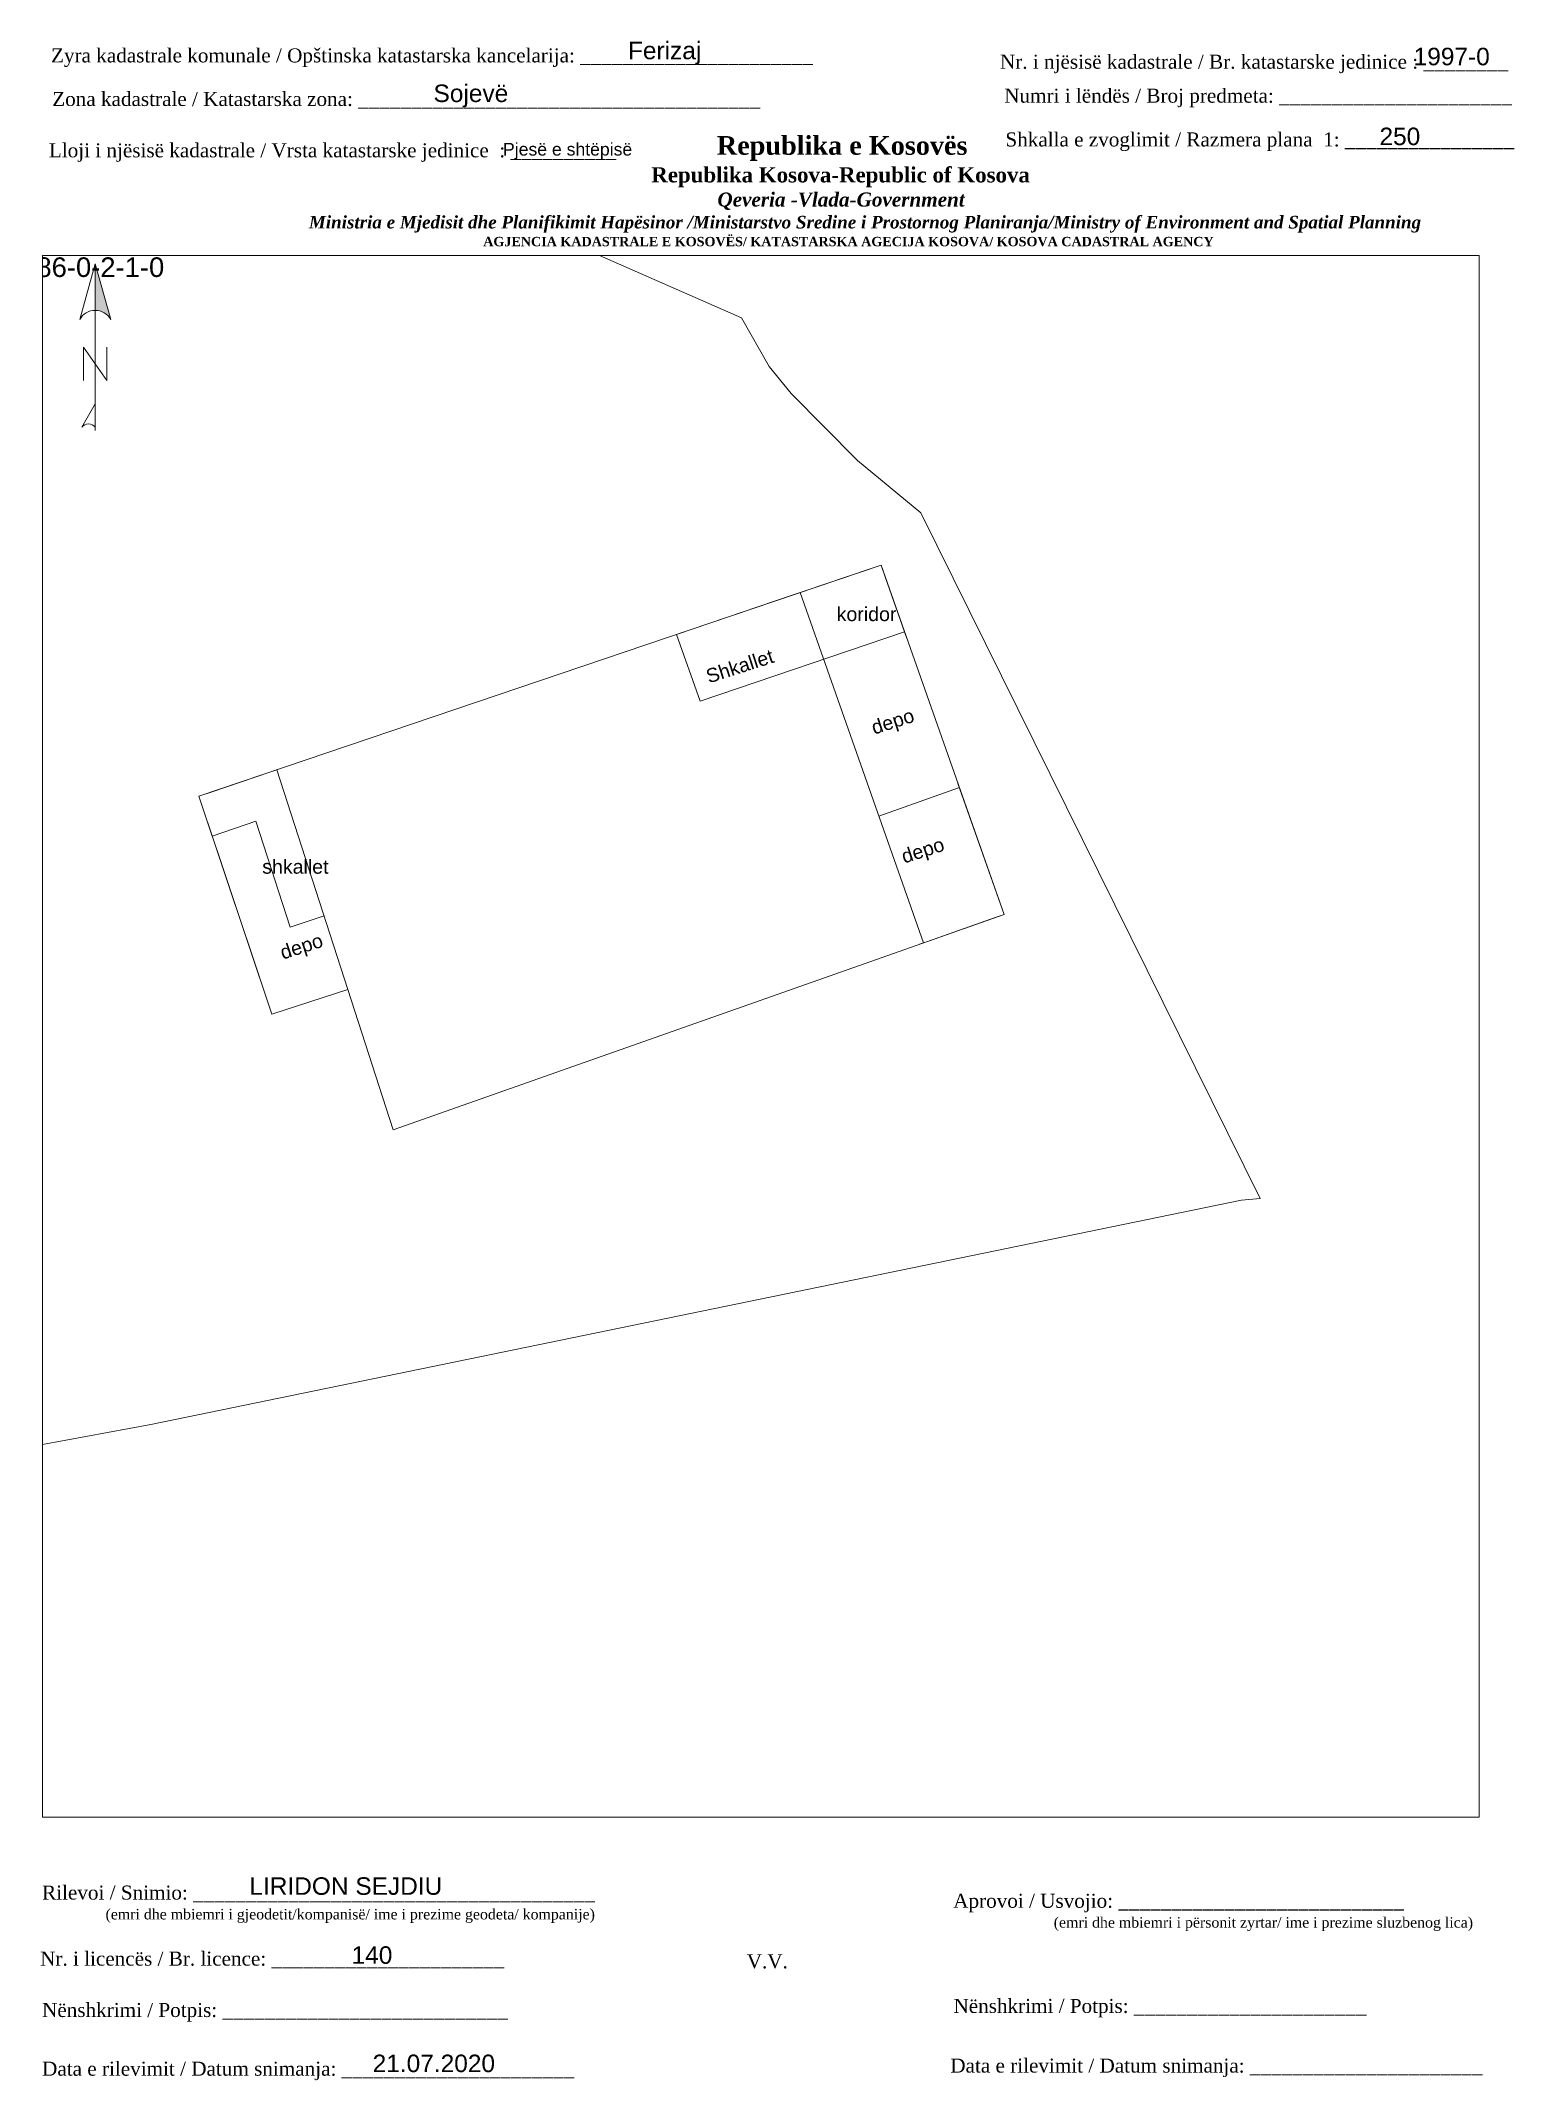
# Paper-space layout 'Perdhesa-NJ' of a CAD drawing. Header units: metres, sheet in millimetres. Extents: x 0 to 211, y 0 to 291.
# The model-space entities are those that its viewports show. They can reach past a viewport. Long polylines and large blocks are cut down to what shows.
import ezdxf

# ---------------------------------------------------------------- set-up
doc = ezdxf.new("R2010")
doc.units = ezdxf.units.M
doc.layers.get('0').update_dxf_attribs({"lineweight": 0})
for name, color, linetype, lineweight in [('bodrumi', 1, 'Continuous', 0), ('kati 0', 7, 'Continuous', 0), ('Korniza e jashtme', 7, 'Continuous', 0), ('Korniza e jashtme txt', 7, 'Continuous', 0), ('Parcela baze', 7, 'Continuous', 0)]:
    doc.layers.add(name, color=color, linetype=linetype, lineweight=lineweight)
doc.layers.add('Etazha', color=7, linetype='Continuous')
doc.styles.get("Standard").update_dxf_attribs({"font": 'arial.ttf'})

# ---------------------------------------------------------------- blocks, each defined once
blk = doc.blocks.new('*U62')
at = {"linetype": 'ByBlock', "lineweight": -2}
blk.add_hatch(color=0, dxfattribs=at).paths.add_polyline_path([(0, 562), (0, 301, -0.269143), (87, 250)])
at = {"color": 0, "linetype": 'ByBlock', "lineweight": -2}
for points in [[(87, 250, 0.580323), (-87, 250), (0, 562), (87, 250), (0, 562), (0, 300)], [(0, -356, 0.5), (-75, -356), (0, -225)]]:
    blk.add_lwpolyline(points, format="xyb", dxfattribs=at)
for points in [[(0, -375), (0, 562)], [(-66, -94), (-66, 94), (66, -94), (66, 94)]]:
    blk.add_lwpolyline(points, dxfattribs=at)

msp = doc.modelspace()

# ---------------------------------------------------------------- linework, layer by layer
at = {"layer": 'bodrumi', "elevation": 611.867, "flags": 128}
msp.add_lwpolyline([(7517924.161, 4692685.901), (7517948.52, 4692694.153), (7517952.912, 4692681.683), (7517931.102, 4692674.002), (7517929.483, 4692679.002), (7517926.768, 4692678.123)], close=True, dxfattribs=at)
for points in [[(7517945.631, 4692693.174), (7517950.035, 4692680.67)], [(7517941.218, 4692691.679), (7517942.058, 4692689.293)], [(7517949.36, 4692691.767), (7517942.058, 4692689.293)], [(7517929.483, 4692679.002), (7517926.943, 4692686.843)], [(7517951.317, 4692686.21), (7517948.441, 4692685.197)], [(7517924.638, 4692684.479), (7517926.2, 4692685.008)], [(7517927.425, 4692681.227), (7517926.2, 4692685.008)], [(7517927.425, 4692681.227), (7517928.63, 4692681.635)]]:
    msp.add_lwpolyline(points, dxfattribs=at)
at = {"layer": 'kati 0', "elevation": 611.867, "flags": 128}
for points in [[(7517948.52, 4692694.153), (7517948.094, 4692694.009), (7517945.773, 4692693.223), (7517945.347, 4692693.078), (7517941.218, 4692691.679), (7517940.791, 4692691.535)], [(7517948.52, 4692694.153), (7517948.236, 4692694.057), (7517945.773, 4692693.223), (7517945.489, 4692693.126)], [(7517948.52, 4692694.153), (7517948.669, 4692693.729), (7517949.36, 4692691.767), (7517949.443, 4692691.531)], [(7517924.161, 4692685.901), (7517924.597, 4692686.049), (7517926.699, 4692686.761), (7517926.983, 4692686.857)], [(7517952.912, 4692681.683), (7517951.267, 4692686.352)], [(7517924.161, 4692685.901), (7517924.304, 4692685.474), (7517924.965, 4692683.502), (7517925.108, 4692683.075), (7517926.611, 4692678.591), (7517926.754, 4692678.164)], [(7517924.161, 4692685.901), (7517924.638, 4692684.479)], [(7517952.912, 4692681.683), (7517952.629, 4692681.583), (7517950.177, 4692680.72), (7517949.894, 4692680.62)]]:
    msp.add_lwpolyline(points, dxfattribs=at)
at = {"layer": 'Parcela baze'}
msp.add_lwpolyline([(7517944.528, 4692701.235), (7517945.313, 4692700.273), (7517947.683, 4692697.883), (7517949.943, 4692696.013), (7517962.053, 4692671.542), (7517961.392, 4692671.484), (7517922.442, 4692663.486), (7517877.938, 4692655.235), (7517871.355, 4692684.435), (7517857.732, 4692682.503), (7517842.98, 4692728.85), (7517874.269, 4692745.089), (7517874.914, 4692730.555), (7517878.532, 4692721.977), (7517878.554, 4692721.925), (7517892.943, 4692714.245), (7517914.842, 4692715.249), (7517935.223, 4692706.635), (7517943.543, 4692702.973), (7517944.528, 4692701.235)], dxfattribs=at)

# ---------------------------------------------------------------- texts
at = {"layer": 'Etazha', "insert": (7517909.01, 4692705.136), "char_height": 0.7, "width": 11.29615, "attachment_point": 1}
msp.add_mtext('O-72217082-01997-386-0-2-1-0\\P333.84 m{\\H1.0833x;²}', dxfattribs=at)
at = {"layer": 'Etazha', "char_height": 0.5, "attachment_point": 1}
for s, insert in [('koridor', (7517946.935, 4692692.654)), ('shkallet', (7517926.423, 4692683.638))]:
    msp.add_mtext_dynamic_manual_height_columns(s, width=0.83459, gutter_width=1, heights=[0], dxfattribs=dict(at, insert=insert))
at = {"layer": 'Etazha', "char_height": 0.5, "attachment_point": 1, "rotation": 17.85674}
for s, insert in [('Shkallet', (7517942.217, 4692690.402)), ('depo', (7517948.121, 4692688.575)), ('depo', (7517949.194, 4692683.975)), ('depo', (7517927.008, 4692680.546))]:
    msp.add_mtext_dynamic_manual_height_columns(s, width=0.83459, gutter_width=1, heights=[0], dxfattribs=dict(at, insert=insert))

psp = doc.layouts.new('Perdhesa-NJ')

# ---------------------------------------------------------------- block references
at = {"xscale": 0.0254, "yscale": 0.0254, "zscale": 0.0254}
psp.add_blockref('*U62', (7.95, 245.33), dxfattribs=at)

# ---------------------------------------------------------------- texts
at = {"layer": 'Korniza e jashtme txt'}
for s, insert, char_height, width, attachment_point in [('Ferizaj', (84.04, 291.31), 2.5, 19.3474, 1), ('{\\fTimes New Roman|b0|i0|c0|p18; Zyra kadastrale komunale / Opštinska katastarska kancelarija: ______________________}', (0.89, 290.36), 2, 114.6874, 1), ('{\\fTimes New Roman|b0|i0|c0|p18;Nr. i njësisë kadastrale / Br. katastarske jedinice : ________}', (137.18, 289.46), 2, 98.5379, 1), ('1997-0', (196.26, 290.45), 2.5, 23.5616, 1), ('Sojevë', (56.27, 285.2), 2.5, 40.037, 1), ('{\\fTimes New Roman|b0|i0|c0|p18; Zona kadastrale / Katastarska zona: ______________________________________}', (1.06, 284.14), 2, 101.8807, 1), ('{\\fTimes New Roman|b0|i0|c0|p18; Numri i lëndës / Broj predmeta: ______________________}', (137.03, 284.61), 2, 83.344, 1), ('{\\fTimes New Roman|b0|i0|c0|p18; Lloji i njësisë kadastrale / Vrsta katastarske jedinice  : __________ }', (0.58, 276.81), 2, 108.0893, 1), ('\\pi77.297;{\\fBook Antiqua|b1|i0|c0|p18;\\H1.333x;Republika e Kosovës\\fTimes New Roman|b1|i0|c0|p18;\\P\\pi67.927;\\fBook Antiqua|b1|i0|c0|p18;\\H0.8125x;Republika Kosova-Republic of Kosova\\fTimes New Roman|b1|i0|c0|p18;\\P\\pi77.378;\\fBook Antiqua|b1|i1|c0|p18;\\H0.9233x;Qeveria -Vlada-Government \\P\\pi13.032,l6,t23.033;\\fTimes New Roman|b1|i1|c0|p18;\\H0.9x;Ministria e Mjedisit dhe Planifikimit Hapësinor /Ministarstvo Sredine i Prostornog Planiranja/Ministry of Environment and Spatial Planning\\P\\pi43.931,l0,tz;\\fBook Antiqua|b1|i0|c0|p18;\\H0.7406x;AGJENCIA KADASTRALE E KOSOVËS/ KATASTARSKA AGECIJA KOSOVA/ KOSOVA CADASTRAL AGENCY}', (19.44, 277.84), 2, 191.8237, 1), ('Pjesë e shtëpisë', (66.2, 276.86), 1.8, 22.3764, 1), ('{\\fTimes New Roman|b0|i0|c0|p18; Shkalla e zvoglimit / Razmera plana  1: ________________}', (137.2, 278.36), 2, 98.5379, 1), ('250', (191.38, 279.05), 2.5, 19.3474, 1), ('LIRIDON SEJDIU', (29.97, 29.26), 2.5, 35.1364, 1), ('{\\fTimes New Roman|b0|i0|c0|p18; Rilevoi / Snimio: ______________________________________\\P             \\H0.75x;(emri dhe mbiemri i gjeodetit/kompanisë/ ime i prezime geodeta/ kompanije)}', (-0.39, 28.08), 2, 87.3883, 1), ('{\\fTimes New Roman|b0|i0|c0|p18; Aprovoi / Usvojio: ___________________________\\P                    \\H0.75x;(emri dhe mbiemri i përsonit zyrtar/ ime i prezime sluzbenog lica)}', (129.75, 26.91), 2, 83.344, 1), ('{\\fTimes New Roman|b0|i0|c0|p18; Nr. i licencës / Br. licence: ______________________\\P                                }', (-0.67, 18.65), 2, 83.344, 1), ('140', (44.57, 19.41), 2.5, 5.2174, 1), ('{\\fTimes New Roman|b0|i0|c0|p18;V.V.                                 }', (101.01, 18.27), 2, 9.4297, 1), ('{\\fTimes New Roman|b0|i0|c0|p18; Nënshkrimi / Potpis: ______________________\\P                                 }', (189.53, 11.9), 2, 83.344, 3), ('{\\fTimes New Roman|b0|i0|c0|p18; Nënshkrimi / Potpis: ___________________________\\P                                 }', (-0.39, 11.32), 2, 83.344, 1), ('{\\fTimes New Roman|b0|i0|c0|p18; Data e rilevimit / Datum snimanja: ______________________\\P                                 }', (-0.39, 2.94), 2, 83.344, 1), ('21.07.2020', (47.58, 3.95), 2.5, 19.3474, 1), ('{\\fTimes New Roman|b0|i0|c0|p18; Data e rilevimit / Datum snimanja: ______________________\\P                                 }', (206.1, 3.38), 2, 83.344, 3)]:
    psp.add_mtext(s, dxfattribs=dict(at, insert=insert, char_height=char_height, width=width, attachment_point=attachment_point))

# ---------------------------------------------------------------- viewports
at = {"layer": 'Korniza e jashtme', "view_target_point": (7499131.095, 4689980.516), "view_twist_angle": 360}
psp.add_viewport(center=(103.03, 149.32), size=(205.19, 222.973), view_center_point=(18813.135, 2696.818), view_height=55.7432, dxfattribs=at)

doc.saveas('drawing.dxf')
